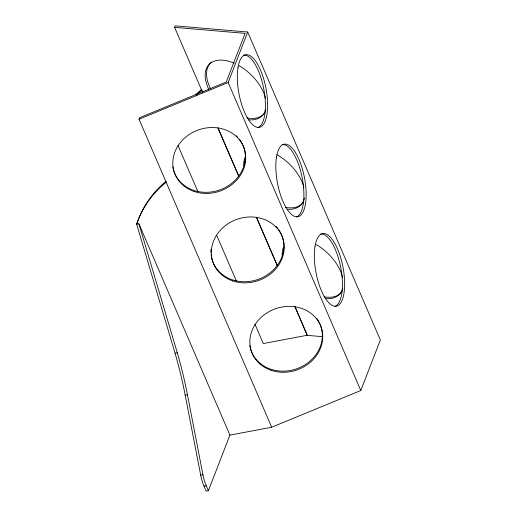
<?xml version="1.0" encoding="UTF-8"?>
<svg xmlns="http://www.w3.org/2000/svg" width="517" height="517" viewBox="0 0 517 517"><rect width="100%" height="100%" fill="white"/><g stroke="black" fill="none" stroke-linecap="round" stroke-linejoin="round"><path stroke-width="0.78" d="M271.683 427.229L139.034 119.233L139.622 117.721L226.259 82.022L245.103 33.366L174.617 27.362L175.205 25.85L247.708 32.028L380.35 340.024L360.795 390.516L271.683 427.229L229.916 435.12L208.383 490.723L206.141 491.15L204.002 486.18A22.767 8.485 79.3 0 1 200.693 475.175L185.196 395.156A177.822 66.292 79.3 0 0 175.069 353.247L136.65 224.191L137.186 222.801A139.661 111.149 21.2 0 1 166.112 181.267M360.795 390.516L228.152 82.513L247.708 32.028M322.479 336.657L307.26 335.359L295.194 307.104M139.034 119.233L228.152 82.513M229.916 435.12L138.892 223.764L136.65 224.191A139.661 111.149 21.2 0 1 166.151 182.184M175.069 353.247L177.312 352.82A177.822 66.292 79.3 0 1 187.445 394.729L202.935 474.748A22.767 8.485 79.3 0 0 206.244 485.76L208.383 490.723M307.311 335.242L263.302 343.553L254.997 324.275M185.196 395.156L187.445 394.729M200.693 475.175L202.935 474.748M204.002 486.18L206.244 485.76M202.412 91.677L201.779 90.197A139.661 111.149 21.2 0 0 196.208 95.089M218.038 127.951L238.44 175.328M256.936 218.271L277.338 265.648M174.617 27.362L202.677 92.517M217.98 128.054L238.705 176.181M256.561 217.638L277.293 265.764M294.826 306.484L307.26 335.359M178.029 145.548L197.83 191.523M216.675 235.28L236.476 281.261M138.892 223.764L177.312 352.82M243.862 55.119A36.927 13.765 79.3 0 1 263.644 88.323A36.927 13.765 79.3 0 1 258.002 127.499M265.796 109.274A36.927 21.591 43.7 0 1 248.587 119.802M208.874 89.577A36.927 21.591 43.7 0 1 234.149 63.203M238.511 65.368A36.927 21.591 43.7 0 1 265.576 98.514M304.481 197.933A36.927 21.591 43.7 0 1 287.097 209.223M243.675 165.434A36.927 21.591 43.7 0 1 245.22 157.31M277.022 154.783A36.927 21.591 43.7 0 1 303.899 187.18M342.816 288.118A36.927 21.591 43.7 0 1 325.607 298.639M282.224 255.631A36.927 21.591 43.7 0 1 283.432 247.397M315.532 244.205A36.927 21.591 43.7 0 1 342.597 277.351M320.029 324.153A36.927 32.435 -19.3 0 1 295.007 369.351A36.927 32.435 -19.3 0 1 249.821 345.608M316.514 318.129A36.927 32.435 -19.3 0 1 319.713 323.455M278.915 229.981A36.927 32.435 -19.3 0 1 258.59 279.232A36.927 32.435 -19.3 0 1 211.098 254.661M210.936 252.341A36.927 32.435 -19.3 0 1 211.014 249.194M275.994 226.33A36.927 32.435 -19.3 0 1 278.004 228.708M243.009 145.316A36.927 32.435 -19.3 0 1 217.987 190.514A36.927 32.435 -19.3 0 1 172.801 166.771M236.372 135.79A36.927 32.435 -19.3 0 1 237.484 136.915M239.494 139.293A36.927 32.435 -19.3 0 1 242.363 143.92M282.372 144.54A36.927 13.765 79.3 0 1 302.154 177.738A36.927 13.765 79.3 0 1 296.506 216.92M320.883 233.962A36.927 13.765 79.3 0 1 340.664 267.16A36.927 13.765 79.3 0 1 335.016 306.342M195.691 94.714A139.661 111.149 21.2 0 1 201.74 89.279M264.969 112.68A36.927 21.591 43.7 0 1 246.997 117.947M210.581 88.788A36.927 21.591 43.7 0 1 211.492 62.053M303.479 202.102A36.927 21.591 43.7 0 1 285.507 207.369M245.064 162.474A36.927 21.591 43.7 0 1 245.174 161.02M341.989 291.523A36.927 21.591 43.7 0 1 324.017 296.784M232.721 280.925A36.927 32.435 -19.3 0 0 284.066 244.037A36.927 32.435 -19.3 0 0 226.543 224.753A36.927 32.435 -19.3 0 0 232.721 280.925M271.231 370.34A36.927 32.435 -19.3 0 0 322.576 333.459A36.927 32.435 -19.3 0 0 265.053 314.174A36.927 32.435 -19.3 0 0 271.231 370.34M194.211 191.503A36.927 32.435 -19.3 0 0 245.556 154.615A36.927 32.435 -19.3 0 0 188.033 135.331A36.927 32.435 -19.3 0 0 194.211 191.503M237.988 67.656A36.927 13.765 79.3 0 0 255.844 126.872A36.927 13.765 79.3 0 0 263.599 78.623A36.927 13.765 79.3 0 0 237.988 67.656M276.498 157.078A36.927 13.765 79.3 0 0 294.354 216.293A36.927 13.765 79.3 0 0 302.109 168.044A36.927 13.765 79.3 0 0 276.498 157.078M315.008 246.493A36.927 13.765 79.3 0 0 332.864 305.709A36.927 13.765 79.3 0 0 340.619 257.466A36.927 13.765 79.3 0 0 315.008 246.493"/></g></svg>
